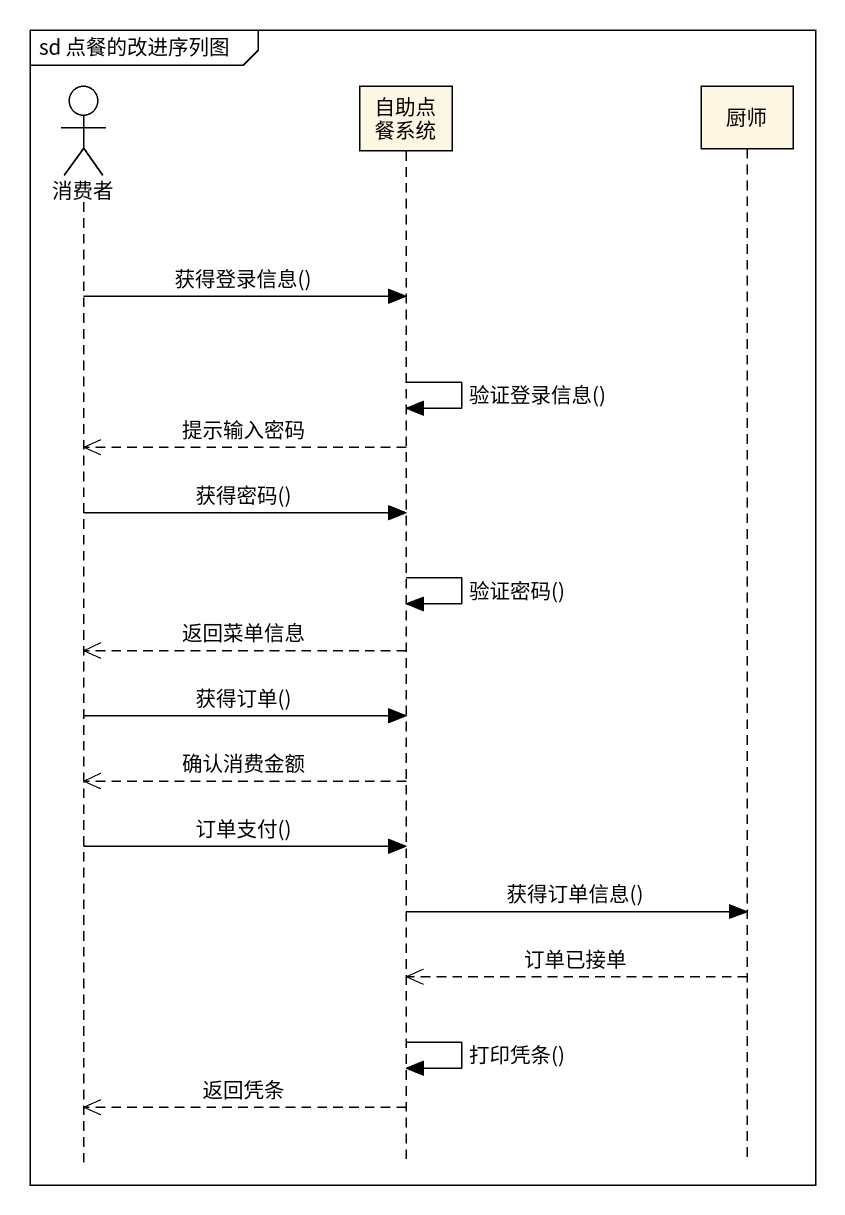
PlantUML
@startuml
mainframe sd 点餐的改进序列图
hide footbox
actor 消费者
participant 自助点餐系统
participant 厨师

消费者 -> 自助点餐系统 : 获得登录信息()
自助点餐系统 -> 自助点餐系统 : 验证登录信息()
自助点餐系统 -->> 消费者 : 提示输入密码
消费者 -> 自助点餐系统 : 获得密码()
自助点餐系统 -> 自助点餐系统 : 验证密码()
自助点餐系统 -->> 消费者 : 返回菜单信息
消费者 -> 自助点餐系统 : 获得订单()
自助点餐系统 -->> 消费者 : 确认消费金额
消费者 -> 自助点餐系统 : 订单支付()
自助点餐系统 -> 厨师 : 获得订单信息()
厨师 -->> 自助点餐系统 : 订单已接单
自助点餐系统 -> 自助点餐系统 : 打印凭条()
自助点餐系统 -->> 消费者 : 返回凭条
@enduml
